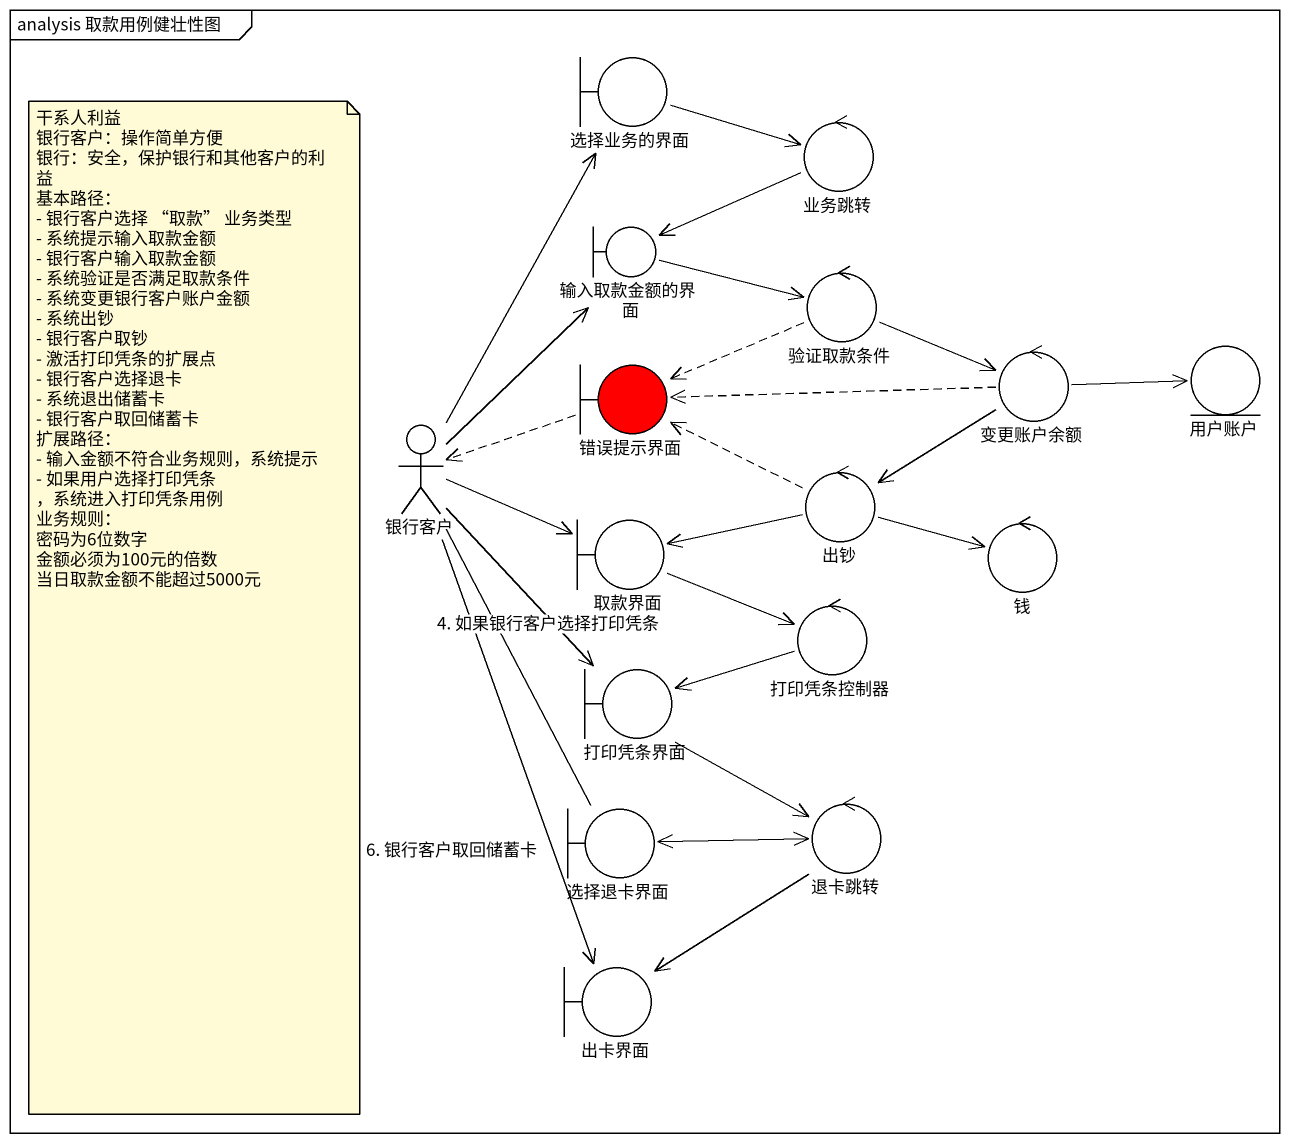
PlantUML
@startuml
mainframe analysis 取款用例健壮性图
boundary 选择业务的界面
control 业务跳转
boundary 输入取款金额的界面
control 验证取款条件
boundary 错误提示界面 #FF0000
control 变更账户余额
entity 用户账户
actor 银行客户
control 出钞
boundary 取款界面
control 钱
control 打印凭条控制器
boundary 打印凭条界面
control 退卡跳转
boundary 选择退卡界面
boundary 出卡界面
选择业务的界面 -right-> 业务跳转
业务跳转 -left-> 输入取款金额的界面
输入取款金额的界面 -right-> 验证取款条件
验证取款条件 .left.> 错误提示界面
验证取款条件 -right-> 变更账户余额
错误提示界面 .left.> 银行客户
变更账户余额 .left.> 错误提示界面
变更账户余额 -right-> 用户账户
变更账户余额 --> 出钞
银行客户 -up-> 选择业务的界面
银行客户 -up-> 输入取款金额的界面
银行客户 -right-> 取款界面
银行客户 --> 打印凭条界面 : 4. 如果银行客户选择打印凭条
银行客户 -- 选择退卡界面
银行客户 --> 出卡界面 : 6. 银行客户取回储蓄卡
出钞 .left.> 错误提示界面
出钞 -left-> 取款界面
出钞 -right-> 钱
取款界面 -right-> 打印凭条控制器
打印凭条控制器 -left-> 打印凭条界面
打印凭条界面 --> 退卡跳转
退卡跳转 -left-> 选择退卡界面
退卡跳转 --> 出卡界面
选择退卡界面 -right-> 退卡跳转
note as N1
  干系人利益
  银行客户：操作简单方便
  银行：安全，保护银行和其他客户的利益
  基本路径：
  - 银行客户选择 “取款” 业务类型
  - 系统提示输入取款金额
  - 银行客户输入取款金额
  - 系统验证是否满足取款条件
  - 系统变更银行客户账户金额
  - 系统出钞
  - 银行客户取钞
  - 激活打印凭条的扩展点
  - 银行客户选择退卡
  - 系统退出储蓄卡
  - 银行客户取回储蓄卡
  扩展路径：
  - 输入金额不符合业务规则，系统提示
  - 如果用户选择打印凭条 ，系统进入打印凭条用例
  业务规则：
  密码为6位数字
  金额必须为100元的倍数
  当日取款金额不能超过5000元
end note
@enduml
